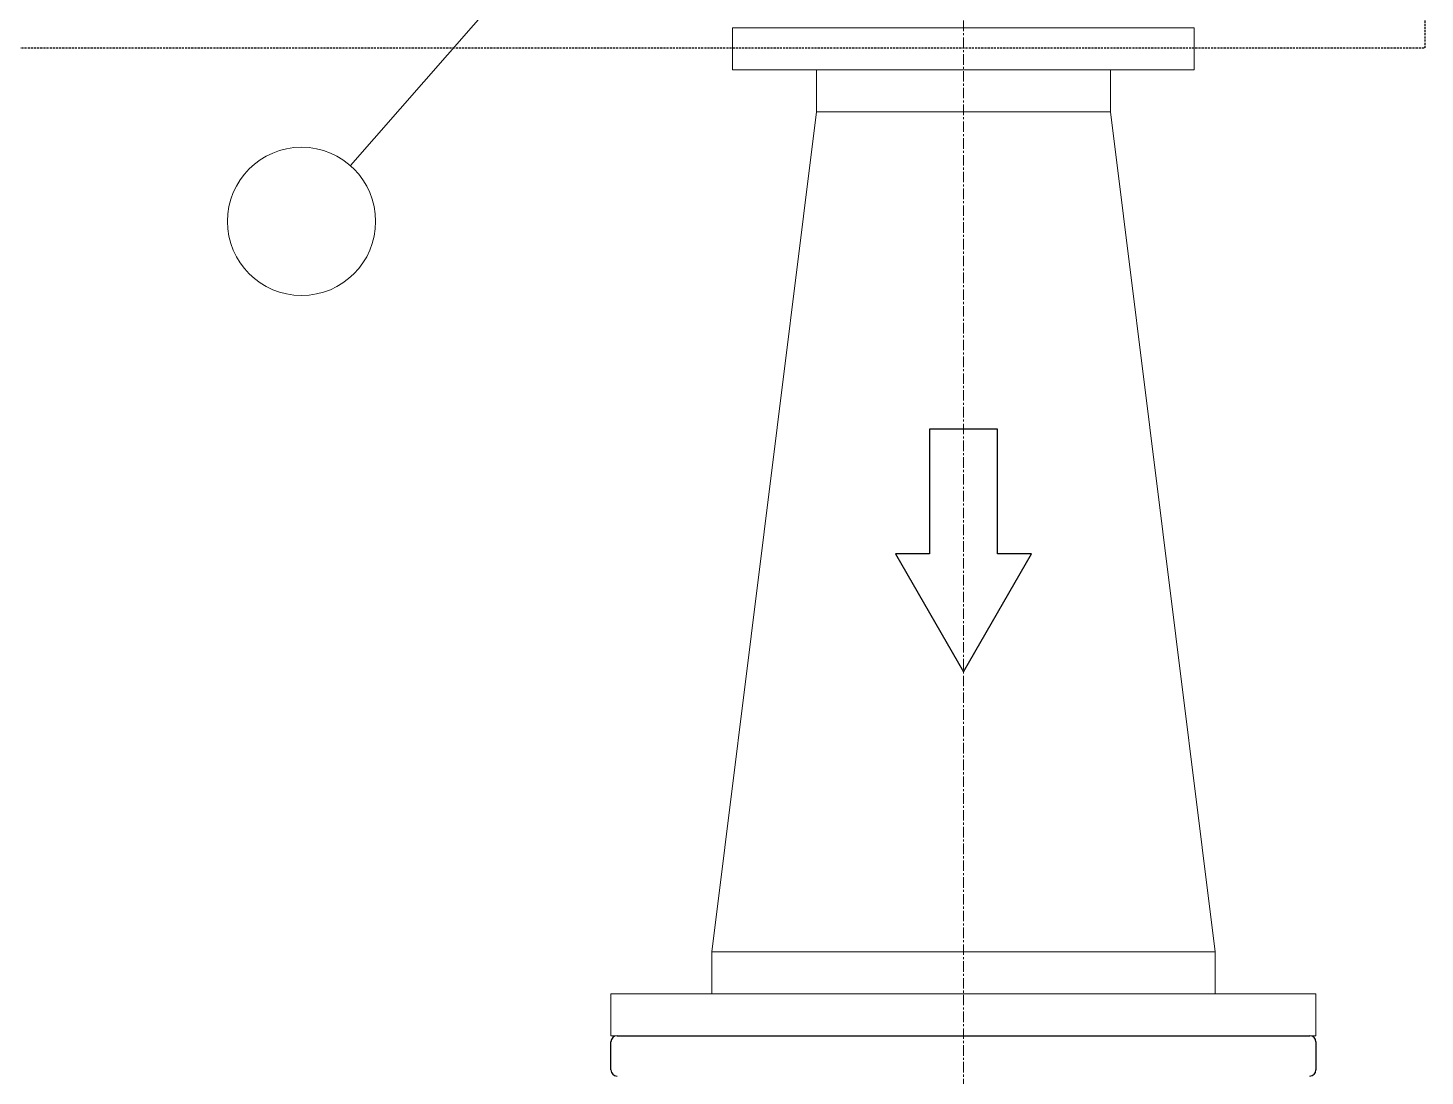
# Model space of a CAD drawing. Header units: inches. Extents: x 0 to 235202, y 0 to 361577.
# Drawn here: x 165137 to 166801, y 129494 to 130742 of the extents above; entities that cross this region are included whole.
import ezdxf
from ezdxf.enums import TextEntityAlignment as Align

# ---------------------------------------------------------------- set-up
doc = ezdxf.new("R2010")
doc.units = ezdxf.units.IN
doc.header["$MEASUREMENT"] = 0
doc.linetypes.add('CENTER', pattern=[2, 1.25, -0.25, 0.25, -0.25])
doc.linetypes.add('HIDDEN', pattern=[0.375, 0.25, -0.125])
doc.layers.add('.5', color=8, linetype='Continuous', lineweight=0)
doc.layers.add('DIM', color=251, linetype='Continuous', lineweight=0)
for name, color, linetype in [('GRID_TXT45', 4, 'Continuous'), ('M-X-BKGD', 8, 'Continuous'), ('WINDOW ELEV', 3, 'Continuous')]:
    doc.layers.add(name, color=color, linetype=linetype)
doc.styles.add('SIMPLEX', font='simplex.shx')

# ---------------------------------------------------------------- blocks, each defined once
blk = doc.blocks.new('FLOOR PLAN REV 2')
at = {"layer": '.5', "color": 8, "linetype": 'CENTER', "ltscale": 10}
blk.add_line((91776.8, 246037.2), (91776.8, 222708.1), dxfattribs=at)
at = {"color": 8}
for p, q in [((91817.3, 230090.6), (91736.3, 230090.6)), ((91736.3, 230090.6), (91736.3, 229942.2)), ((91817.3, 229942.2), (91817.3, 230090.6)), ((91736.3, 229942.2), (91695.8, 229942.2)), ((91695.8, 229942.2), (91776.8, 229801.6)), ((91776.8, 229801.6), (91857.8, 229942.2)), ((91857.8, 229942.2), (91817.3, 229942.2))]:
    blk.add_line(p, q, dxfattribs=at)
at = {"color": 8, "lineweight": -3, "ltscale": 5}
for p, q in [((91356.8, 229327.7), (91356.8, 229361.2)), ((91364, 229368.5), (92189.5, 229368.5)), ((92196.8, 229361.2), (92196.8, 229327.7))]:
    blk.add_line(p, q, dxfattribs=at)
for centre, start, end in [((91364, 229361.2), 90, 180), ((92189.5, 229361.2), 360, 90), ((91364, 229327.7), 180, 270), ((92189.5, 229327.7), 270, 0)]:
    blk.add_arc(centre, 7.24, start, end, dxfattribs=at)
at = {"layer": 'DIM', "color": 8, "linetype": 'HIDDEN', "lineweight": 25, "ltscale": 10}
for p, q in [((92326.8, 230544.7), (92326.8, 231892.2)), ((89326.8, 230544.7), (92326.8, 230544.7))]:
    blk.add_line(p, q, dxfattribs=at)
at = {"layer": 'DIM', "color": 8, "linetype": 'Continuous'}
blk.add_line((91776.8, 231238.6), (91046.3, 230404.6), dxfattribs=at)
at = {"layer": 'DIM', "color": 8, "linetype": 'Continuous', "ltscale": 10}
for p, q in [((92051.8, 230568.5), (91501.8, 230568.5)), ((91501.8, 230568.5), (91501.8, 230518.5)), ((92051.8, 230518.5), (92051.8, 230568.5)), ((91501.8, 230518.5), (92051.8, 230518.5)), ((91601.8, 230468.5), (91601.8, 230518.5)), ((91601.8, 230518.5), (91951.8, 230518.5)), ((91951.8, 230518.5), (91951.8, 230468.5)), ((91476.8, 229468.5), (91601.8, 230468.5)), ((91951.8, 230468.5), (91601.8, 230468.5)), ((92076.8, 229468.5), (91951.8, 230468.5)), ((91476.8, 229418.5), (91476.8, 229468.5)), ((92076.8, 229468.5), (91476.8, 229468.5)), ((92076.8, 229418.5), (92076.8, 229468.5)), ((92196.8, 229418.5), (91356.8, 229418.5)), ((91356.8, 229418.5), (91356.8, 229368.5)), ((92076.8, 229418.5), (91476.8, 229418.5)), ((92196.8, 229368.5), (92196.8, 229418.5)), ((91356.8, 229368.5), (92196.8, 229368.5))]:
    blk.add_line(p, q, dxfattribs=at)
at = {"layer": 'DIM', "color": 8, "linetype": 'Continuous'}
blk.add_circle((90988.1, 230338.2), 88.3, dxfattribs=at)
at = {"layer": 'GRID_TXT45', "color": 8, "style": 'SIMPLEX'}
for p in [(53803.1, 233267.6), (53803.1, 227018.5), (53803.1, 220768)]:
    blk.add_attdef('GRD_TXT', text='', height=450, rotation=180, dxfattribs=at).set_placement(p, align=Align.MIDDLE_CENTER)
blk = doc.blocks.new('PLAN REV 1')
at = {"layer": 'WINDOW ELEV', "color": 1}
blk.add_blockref('FLOOR PLAN REV 2', (115854.5, -22751.9), dxfattribs=at)

msp = doc.modelspace()

# ---------------------------------------------------------------- block references
at = {"layer": 'M-X-BKGD', "color": 8}
msp.add_blockref('PLAN REV 1', (-41380, -77074.9), dxfattribs=at)

doc.saveas('drawing.dxf')
